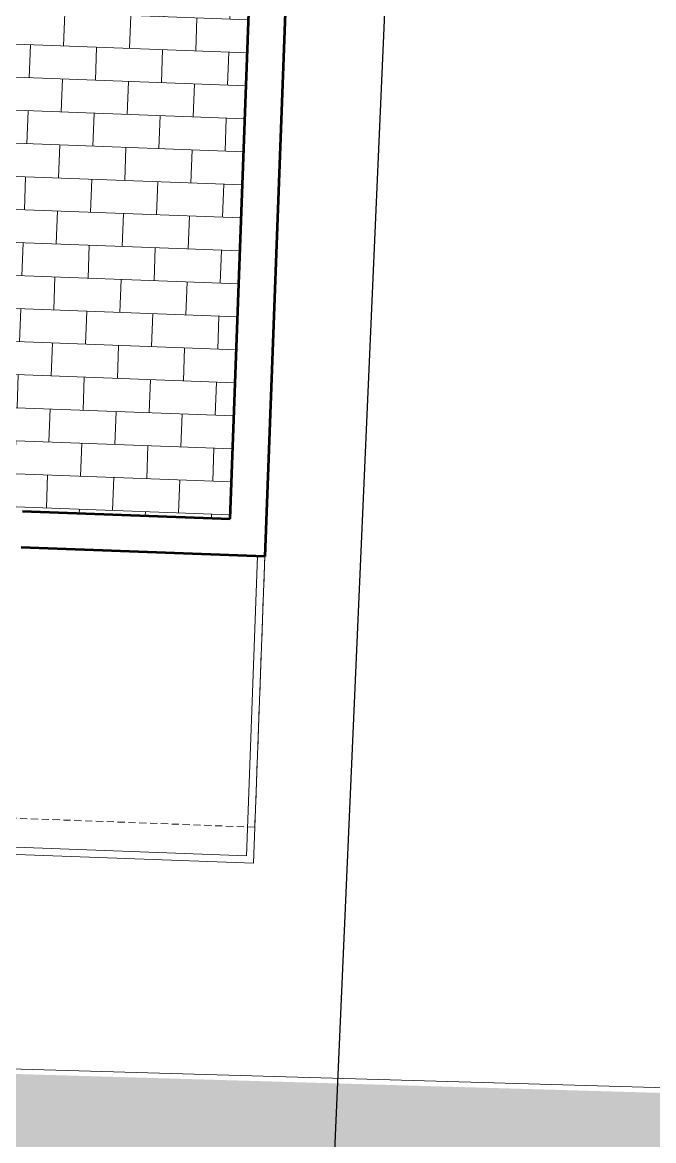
# Model space of a CAD drawing. Header units: centimetres. Extents: x 63871 to 181827, y -95930 to 42199.
# Drawn here: x 156231 to 156580, y 21646 to 22265 of the extents above; entities that cross this region are included whole.
import ezdxf

# ---------------------------------------------------------------- set-up
doc = ezdxf.new("R2010")
doc.units = ezdxf.units.CM
doc.linetypes.add('11-021_500-SatisOfisi_220512$0${ Diamond }', pattern=[12, 4, -2, 2, 2, -2])
for name, color, linetype, lineweight in [('A-FLOR-HRAL', 11, 'Continuous', 9), ('A-WALL', 12, 'Continuous', 50), ('ARA SINIRLAR', 225, 'Continuous', 15), ('ARM_Pen_No__252', 8, 'Continuous', 18), ('İz DÜŞÜMÜ', 7, '11-021_500-SatisOfisi_220512$0${ Diamond }', 18), ('OLUK', 222, 'Continuous', 15), ('ÇEKME MESAFESİ', 5, 'Continuous', 25)]:
    doc.layers.add(name, color=color, linetype=linetype, lineweight=lineweight)

# ---------------------------------------------------------------- blocks, each defined once
blk = doc.blocks.new('HRD')
at = {"layer": 'ARM_Pen_No__252'}
h = blk.add_hatch(dxfattribs=at)
h.set_pattern_fill('AR-B816', color=256, scale=0.09)
h.set_pattern_definition([(0, (-39959.2, 0), (0, 18.288), []), (90, (-39959.2, 0), (-18.288, 18.288), [18.288, -18.288])])
h.paths.add_polyline_path([(154149.63, 35592.48), (154149.63, 35503.48), (154219.63, 35503.48), (154219.63, 35483.24), (154324.63, 35483.24), (154324.63, 35692.48), (154369.63, 35692.48), (154369.63, 35927.48), (154369.63, 35927.48), (154369.63, 36097.48), (154369.63, 36177.48), (154254.63, 36177.48), (153954.63, 36177.48), (153839.63, 36177.48), (153839.63, 35897.6), (153869.63, 35897.54), (153869.63, 35882.48), (154019.63, 35882.48), (154019.63, 35872.48), (154019.63, 35833.25, -0.444416), (154030.45, 35823.48, -0.444416), (154019.63, 35813.72), (154019.63, 35773.48), (153939.63, 35773.48), (153939.63, 35692.48), (154019.63, 35692.48), (154019.63, 35687.48), (154019.63, 35633.7), (154020.63, 35632.93), (154019.63, 35631.47), (154019.63, 35592.48), (154019.63, 35582.48), (153989.63, 35582.48), (153989.63, 35577.48), (153989.63, 35497.48), (153989.63, 35437.48), (153994.63, 35437.48), (154094.63, 35437.48), (154139.63, 35437.48), (154139.63, 35592.48)])
at = {"layer": 'A-FLOR-HRAL'}
for p, q in [((154389.63, 36367.48), (153819.63, 36367.48)), ((153819.63, 36367.48), (153819.63, 36197.48)), ((154385.63, 36363.48), (153823.63, 36363.48)), ((153823.63, 36363.48), (153823.63, 36197.48))]:
    blk.add_line(p, q, dxfattribs=at)
at = {"layer": 'A-WALL', "lineweight": 53}
for p, q in [((153819.63, 35782.48), (153819.63, 36197.48)), ((153819.63, 36197.48), (153954.63, 36197.48)), ((153839.63, 36177.48), (153839.63, 35882.48)), ((153954.63, 36177.48), (153839.63, 36177.48))]:
    blk.add_line(p, q, dxfattribs=at)
at = {"layer": 'İz DÜŞÜMÜ'}
blk.add_lwpolyline([(153819.63, 36347.48), (154419.63, 36347.49), (154419.63, 35292.49), (154159.63, 35292.49), (154159.63, 35357.48), (153819.63, 35357.48), (153819.63, 36347.48)], dxfattribs=at)
blk = doc.blocks.new('yerleşim planı')
at = {"layer": 'ARM_Pen_No__252'}
h = blk.add_hatch(dxfattribs=at)
h.set_pattern_fill('AR-HBONE', color=256, scale=0.51)
h.set_pattern_definition([(45, (-177987.134, -15156.517), (0, 73.27889), [155.448, -51.816]), (135, (-177950.495, -15119.877), (7e-15, 73.27889), [155.448, -51.816])])
h.paths.add_polyline_path([(-11399.71, 5829.41), (-11341.13, 5424.64), (438.6, 5081.28), (456.1, 5480.93)])
at = {"layer": 'ARA SINIRLAR'}
blk.add_lwpolyline([(-11419.5, 5829.99), (476.13, 5483.25)], dxfattribs=at)
at = {"layer": 'ÇEKME MESAFESİ'}
blk.add_lwpolyline([(-10271.22, 8561.4), (-11017.88, 6545.68), (-10466.32, 2734.9), (-10398.78, 2675.06), (-6364.28, 2589.26), (-5268.64, 2566.09), (-424.4, 2463.67), (-171.65, 2458.32), (-155.7, 2473.21), (-40.83, 5105.4), (273.34, 12259.01)], dxfattribs=at)
at = {"rotation": 177.873189238168}
blk.add_blockref('HRD', (154992.96, 36250.93), dxfattribs=at)

msp = doc.modelspace()

# ---------------------------------------------------------------- block references
at = {"layer": 'OLUK'}
msp.add_blockref('yerleşim planı', (156428.79, 16182.58), dxfattribs=at)

doc.saveas('drawing.dxf')
